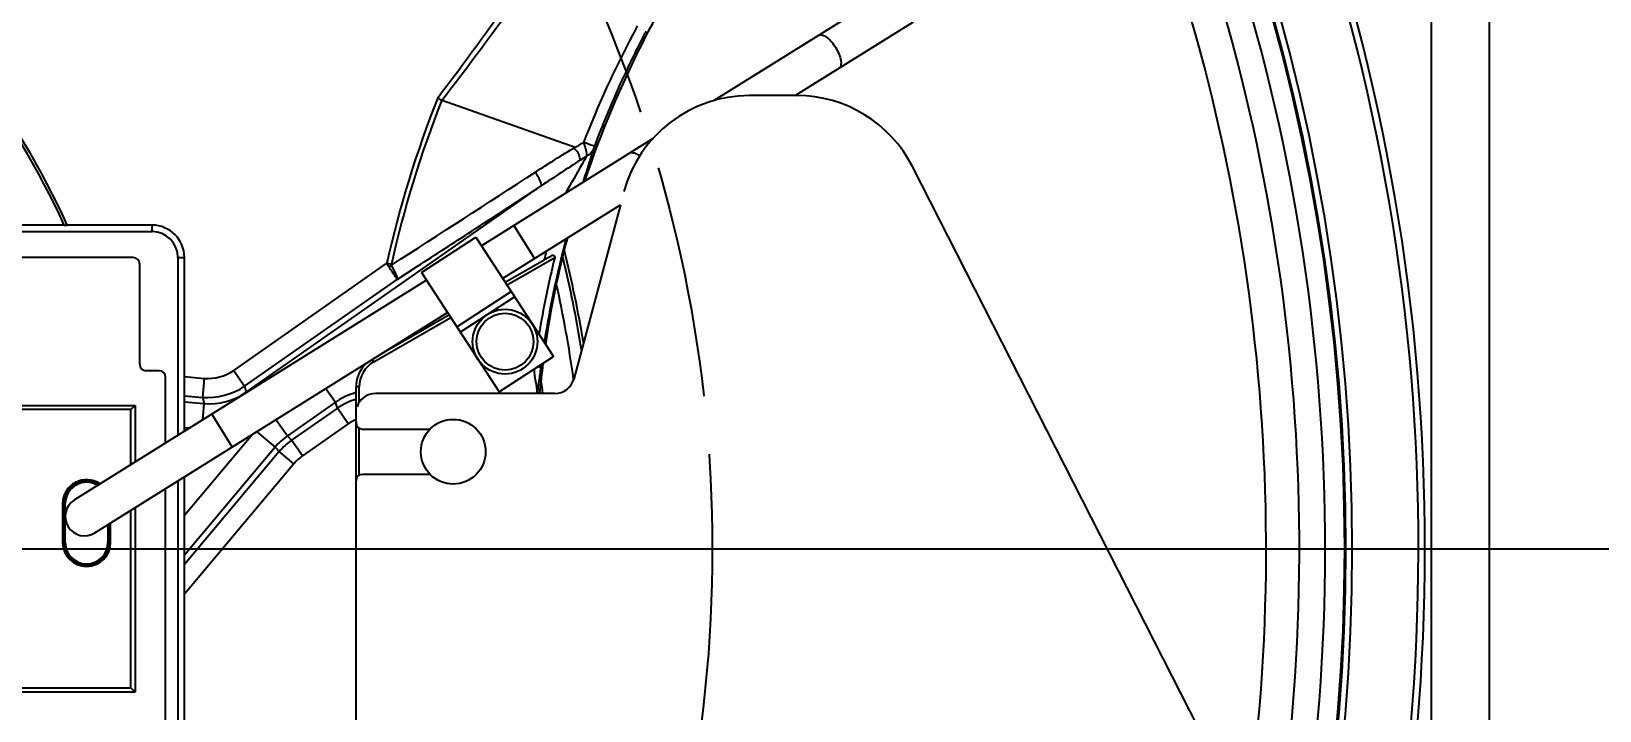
# Model space of a CAD drawing. Header units: millimetres. Extents: x 3615 to 23385, y 1892 to 17185.
# Drawn here: x 7489.5 to 7731.7, y 14689.3 to 14794.2 of the extents above; entities that cross this region are included whole.
import ezdxf

# ---------------------------------------------------------------- set-up
doc = ezdxf.new("R2010")
doc.units = ezdxf.units.MM
doc.header["$MEASUREMENT"] = 0
doc.linetypes.add('ACAD_ISO02W100', pattern=[15, 12, -3])
doc.linetypes.add('ACAD_ISO10W100', pattern=[18, 12, -3, 0, -3])
for name, color, linetype in [('Centerline', 1, 'ACAD_ISO10W100'), ('DASH_25', 1, 'ACAD_ISO02W100'), ('DIM_35', 7, 'Continuous'), ('Machinery', 94, 'Continuous')]:
    doc.layers.add(name, color=color, linetype=linetype)
doc.styles.add('ARIAL-N', font='ARIALN.TTF')
doc.dimstyles.new('KONE_30', dxfattribs={"dimscale": 30, "dimtxt": 3.5, "dimasz": 2.5, "dimexe": 1, "dimexo": 1, "dimgap": 1.5, "dimtad": 1, "dimdec": 0, "dimzin": 0, "dimdsep": 46, "dimtxsty": 'ARIAL-N', "dimcen": 0, "dimclrd": 256, "dimclre": 256, "dimclrt": 256, "dimadec": 1, "dimazin": 3, "dimtfac": 1, "dimtdec": 0, "dimtmove": 0, "dimatfit": 0, "dimfxl": 1, "dimtfill": 1, "dimtolj": 1, "dimtzin": 0, "dimarcsym": 0})

# ---------------------------------------------------------------- blocks, each defined once
blk = doc.blocks.new('KONE-MAC-NMX11_51013591-SIDE')
at = {"layer": 'Centerline'}
blk.add_line((-501.42, 0), (500.82, 0), dxfattribs=at)
at = {"layer": 'DASH_25', "ltscale": 3}
blk.add_circle((0, 0), 210, dxfattribs=at)
at = {"layer": 'Machinery'}
for p, q in [((330, -145), (330, 145)), ((321, 120), (321, -120)), ((210.24, 69.24), (237.87, 86.5)), ((222.78, 70), (241.05, 81.41)), ((168.27, 69.29), (188.82, 62.03)), ((223.07, 70), (215.67, 70)), ((200.76, 63.32), (174.35, 46.81)), ((292.41, -42.04), (240.89, 59.08)), ((138.05, 24.19), (183.57, 56.06)), ((177.61, 41.78), (195.81, 53.15)), ((195.81, 53.15), (188.6, 26.22)), ((109.95, 50), (99.5, 50)), ((99.5, 49), (123.5, 49)), ((109.95, 50), (110.42, 50)), ((123.5, 50), (110.42, 50)), ((123.5, 49), (123.5, 50)), ((179.35, 49.94), (182.53, 44.85)), ((165.09, 42.7), (173.48, 48.14)), ((173.48, 48.14), (185.46, 29.69)), ((120.6, 45), (102.6, 45)), ((121.6, 28.5), (121.6, 44)), ((127.5, 45), (128.5, 45)), ((127.5, 45), (127.5, 17.54)), ((128.5, 26.6), (128.5, 45)), ((136.11, 27.55), (159.74, 44.1)), ((159.74, 44.1), (160.45, 43.95)), ((161.35, 41.62), (164.48, 43.64)), ((178.01, 41.17), (184.05, 44.66)), ((178.33, 40.78), (185.68, 45.02)), ((184.05, 44.66), (184.19, 44.74)), ((165.86, 41.51), (111.51, 7.54)), ((137.8, 25.13), (161.35, 41.62)), ((165.09, 42.7), (177.07, 24.24)), ((170.54, 34.31), (178.93, 39.76)), ((171.08, 33.47), (179.47, 38.92)), ((114.69, 2.46), (169.13, 36.48)), ((157.75, 28.9), (169.61, 35.74)), ((160.1, 30.83), (169.33, 36.16)), ((157.75, 28.9), (157.55, 29.24)), ((177.07, 24.24), (185.46, 29.69)), ((124.6, 27.5), (122.6, 27.5)), ((136.11, 27.55), (137.8, 25.13)), ((183.51, 28.03), (183.01, 28.1)), ((125.6, 16.35), (125.6, 26.5)), ((128.5, 26.6), (131.55, 26.33)), ((128.5, 18.16), (128.5, 26.6)), ((131.55, 26.33), (131.29, 23.39)), ((137.8, 25.13), (138.05, 24.19)), ((150.35, 24.74), (151.82, 22.64)), ((155.5, 25), (155, 25)), ((155, 24.11), (155, 25)), ((155.5, 22.65), (155.5, 25)), ((101.95, 22.15), (120.87, 22.15)), ((120.87, 22.15), (120.23, 21.5)), ((120.87, 22.15), (120.87, 13.4)), ((128.5, 23.63), (131.29, 23.39)), ((128.5, 22.71), (131.55, 22.44)), ((131.29, 23.39), (131.55, 22.44)), ((131.33, 19.93), (131.55, 22.44)), ((138.08, 24.15), (138.05, 24.19)), ((151.82, 22.64), (144.41, 17.45)), ((152.11, 21.72), (151.82, 22.64)), ((155, 19.97), (155, 24.11)), ((185.7, 24), (158, 24)), ((120.23, 21.5), (102.6, 21.5)), ((120.23, 12.99), (120.23, 21.5)), ((132.71, 20.79), (135.89, 15.7)), ((142.67, 19.94), (144.41, 17.45)), ((152.11, 21.72), (145.04, 16.76)), ((153.8, 19.3), (152.11, 21.72)), ((155, -40), (155, 19.97)), ((128.5, 18.76), (129.34, 18.68)), ((138.99, 17.64), (128.5, 5.14)), ((139.69, 18.08), (142.51, 15.71)), ((144.41, 17.45), (145.04, 16.76)), ((153.8, 19.3), (146.73, 14.34)), ((155.5, 11.37), (155.5, 18.63)), ((156, 18.5), (166.43, 18.5)), ((142.51, 15.71), (128.5, -0.99)), ((143.14, 15.03), (128.5, -2.42)), ((142.51, 15.71), (143.14, 15.03)), ((145.4, 13.13), (143.14, 15.03)), ((146.73, 14.34), (145.04, 16.76)), ((145.4, 13.13), (128.5, -7.02)), ((127.5, 10.46), (127.5, -45)), ((128.5, -7.02), (128.5, 11.09)), ((166.43, 11.5), (156, 11.5)), ((125.6, -26.5), (125.6, 9.27)), ((109.7, 6.98), (110.1, 6.98)), ((109.7, 6.98), (109.7, 0.98)), ((109.9, 6.98), (109.9, 0.98)), ((110.1, 0.98), (110.1, 6.98)), ((120.23, -21.5), (120.23, 5.92)), ((120.87, 6.32), (120.87, -22.15)), ((116.7, 3.71), (116.7, 0.98)), ((116.9, 0.98), (116.9, 3.84)), ((117.1, 0.98), (117.1, 3.96)), ((109.84, 0.98), (109.7, 0.98)), ((110.1, 0.98), (109.9, 0.98)), ((117.1, 0.98), (116.7, 0.98)), ((128.5, -45), (128.5, -7.02)), ((102.6, -21.5), (120.23, -21.5)), ((120.87, -22.15), (120.23, -21.5)), ((120.87, -22.15), (101.95, -22.15))]:
    blk.add_line(p, q, dxfattribs=at)
blk.add_lwpolyline([(160.46, 43.83), (160.45, 43.84), (160.45, 43.86), (160.44, 43.88), (160.44, 43.9), (160.44, 43.92), (160.45, 43.95)], dxfattribs=at)
for centre, radius in [((178, 32), 5), ((178, 32), 4.4), ((170, 15), 5)]:
    blk.add_circle(centre, radius, dxfattribs=at)
for centre, radius, start, end in [((0, 0), 319, 305.0365, 23.4283), ((0, 0), 320, 304.918, 23.5773), ((0, 0), 307.79, 306.4558, 22.9414), ((0, 0), 307.62, 306.4781, 22.9375), ((0, 0), 308.79, 306.3242, 22.9657), ((0, 0), 295.51, 351.8181, 23.5242), ((0, 0), 300.64, 350.0785, 22.7599), ((0, 0), 304.63, 347.9368, 22.8547), ((0, 0), 120.79, 24.4529, 51.4266), ((0, 0), 121.21, 24.3617, 51.4266), ((330.51, 8.81), 150.39, 151.4226, 151.975), ((332.5, 9.69), 150.17, 152.1126, 153.153), ((331.17, 8.48), 151.13, 151.9822, 158.9429), ((336.5, 8), 154.16, 152.752, 161.5573), ((333.76, 9.09), 151.57, 153.1625, 159.497), ((327.14, 6.56), 171.55, 158.42, 167.3587), ((327.14, 6.58), 170.83, 158.4595, 167.3649), ((215.67, 50), 20, 90, 165), ((223.07, 50), 20, 27, 90), ((299.99, -111.75), 204.19, 122.395, 122.7145), ((-2560, 4279.72), 5034.25, 302.71024, 303.01145), ((370.46, -221.28), 334.43, 122.73, 123.9742), ((-2292.28, 3843.54), 4524.92, 303.01058, 303.17237), ((123.5, 45), 5, 0, 90), ((123.5, 45), 4, 0, 90), ((336.5, 8), 154.3, 165.002, 171.1087), ((326.35, 10.98), 143.59, 165.042, 171.7629), ((0, 0), 192.76, 9.5161, 13.8214), ((120.6, 44), 1, 0, 90), ((336.5, 8), 155.3, 166.2075, 170.6991), ((336.5, 8), 156.8, 165.9734, 166.4792), ((0, 0), 192.29, 9.193, 13.5582), ((0, 0), 190.39, 7.9161, 12.3909), ((122.6, 28.5), 1, 180, 270), ((124.6, 26.5), 1, 0, 90), ((160, 25), 5, 138.6843, 180), ((160, 25), 4.5, 120, 180), ((157.46, 14.62), 13.74, 95.0754, 96.0734), ((160, 25), 5, 133.878, 138.6598), ((337.6, 9.31), 154.96, 172.8303, 174.5581), ((336.5, 8), 154.3, 172.3797, 172.5404), ((0, 0), 185.4, 7.4387, 8.0476), ((185.7, 27), 3, 270, 345), ((157.46, 14.64), 9.79, 107.9744, 125.1762), ((157.81, 13.5), 10, 106.3358, 124.7777), ((157.42, 14.73), 9.69, 104.4486, 107.9208), ((158, 21), 3, 90, 162), ((157.77, 13.62), 6.93, 113.6046, 124.9804), ((156, 19.5), 1, 180, 270), ((150, 9.44), 9.77, 124.9407, 140.0598), ((150.77, 8.6), 9.97, 125.0955, 139.9018), ((150.7, 8.68), 6.92, 125.0257, 139.9743), ((113.4, 6.98), 3.7, 55.6194, 180), ((113.4, 6.98), 3.5, 57.0695, 180), ((113.4, 6.98), 3.3, 58.7058, 180), ((156, 10.5), 1, 90, 180), ((113.1, 5), 3, 122, 302), ((113.4, 0.98), 3.7, 180, 0), ((113.4, 0.98), 3.5, 180, 0), ((113.4, 0.98), 3.3, 180, 0)]:
    blk.add_arc(centre, radius, start, end, dxfattribs=at)
for points, knots in [([(199.45, 78.58), (201.22, 82.04), (208.52, 94.92), (217.8, 106.72), (225.66, 114.29)], [0, 0, 0, 0, 0.262581, 1, 1, 1, 1]), ([(167.61, 69.66), (171.66, 75.04), (179.66, 85.88), (187.19, 97.05), (190.86, 102.7)], [0, 0, 0, 0, 0.500003, 1, 1, 1, 1]), ([(226.38, 79.32), (226.74, 79.55), (227.63, 79.12), (228.39, 78.36), (228.84, 77.78), (229.05, 77.45)], [0, 0, 0, 0, 0.367217, 0.663328, 1, 1, 1, 1]), ([(229.05, 77.45), (229.25, 77.13), (229.58, 76.46), (229.93, 75.44), (229.92, 74.46), (229.56, 74.23)], [0, 0, 0, 0, 0.336672, 0.632783, 1, 1, 1, 1]), ([(190.6, 60.67), (190.37, 60.24), (189.27, 58.32), (188.17, 56.41), (187.32, 54.92)], [0, 0, 0, 0, 0.219816, 1, 1, 1, 1]), ([(189.64, 60.05), (189.63, 60.17), (189.51, 60.55), (189.31, 61.25), (188.86, 61.68), (188.6, 61.88)], [0, 0, 0, 0, 0.169959, 0.541171, 1, 1, 1, 1]), ([(191.62, 61.68), (191.52, 61.34), (191, 59.65), (190.45, 57.96), (190.02, 56.61)], [0, 0, 0, 0, 0.199597, 1, 1, 1, 1]), ([(190.13, 62.78), (190.2, 62.57), (190.39, 61.87), (190.58, 61.16), (190.6, 60.67)], [0, 0, 0, 0, 0.309042, 1, 1, 1, 1]), ([(191.79, 62.18), (191.74, 62.19), (191.19, 62.4), (190.64, 62.59), (190.13, 62.78)], [0, 0, 0, 0, 0.08783, 1, 1, 1, 1]), ([(197.27, 61.14), (197.36, 61.19), (197.66, 61.26), (198.2, 61.09), (198.56, 60.83), (198.76, 60.66)], [0, 0, 0, 0, 0.183108, 0.53076, 1, 1, 1, 1]), ([(182.69, 58.19), (182.94, 57.76), (183.27, 57.09), (183.63, 56.33), (183.57, 56.06)], [0, 0, 0, 0, 0.645759, 1, 1, 1, 1]), ([(161.35, 41.62), (161.41, 41.9), (161.05, 42.7), (160.72, 43.39), (160.46, 43.83)], [0, 0, 0, 0, 0.356008, 1, 1, 1, 1]), ([(184.97, 45.17), (185.11, 45.24), (185.37, 45.5), (185.72, 45.16), (185.68, 45.02)], [0, 0, 0, 0, 0.521387, 1, 1, 1, 1]), ([(161.35, 41.62), (161.3, 41.7), (160.88, 42.35), (160.44, 42.99), (160.05, 43.56)], [0, 0, 0, 0, 0.120888, 1, 1, 1, 1]), ([(183.51, 28.03), (183.46, 27.67), (183.28, 26.32), (183.1, 24.98), (182.96, 24)], [0, 0, 0, 0, 0.269295, 1, 1, 1, 1])]:
    blk.add_open_spline(points, degree=3, knots=knots, dxfattribs=at)
for points in [[(168.27, 69.29), (176.44, 79.98), (184.32, 90.9), (191.78, 102.1)], [(168.24, 69.3), (168.02, 69.38), (167.85, 69.57), (167.62, 69.62)], [(182.69, 58.19), (184.71, 59.5), (186.75, 60.8), (188.82, 62.04)], [(188.82, 62.03), (189.25, 62.29), (189.7, 62.53), (190.13, 62.78)], [(191.62, 61.68), (191.44, 61.24), (191.04, 60.86), (190.6, 60.67)], [(191.79, 62.18), (191.73, 62.01), (191.67, 61.85), (191.62, 61.68)], [(164.48, 43.64), (167.28, 45.46), (170.07, 47.27), (172.87, 49.08)], [(160.05, 43.56), (159.94, 43.73), (159.89, 43.95), (159.74, 44.1)], [(160.05, 43.56), (160.19, 43.64), (160.32, 43.73), (160.45, 43.83)], [(184.19, 44.74), (184.45, 44.89), (184.71, 45.02), (184.97, 45.17)], [(131.55, 26.33), (133.12, 26.19), (134.82, 26.65), (136.11, 27.55)], [(182.49, 27.78), (182.47, 26.51), (182.94, 25.27), (182.91, 24)], [(131.29, 23.39), (133.53, 23.2), (135.96, 23.85), (137.8, 25.13)], [(131.55, 22.44), (133.78, 22.24), (136.22, 22.89), (138.05, 24.19)]]:
    blk.add_open_spline(points, degree=3, dxfattribs=at)
blk = doc.blocks.new('M004650412_PL1_Shaft_TopSectionView')
blk.add_blockref('KONE-MAC-NMX11_51013591-SIDE', (0, 5340))
blk = doc.blocks.new('*D75')
at = {"layer": 'Defpoints', "color": 0, "transparency": 16777216}
for p in [(7384.66, 14714.28), (7882.16, 14414.28), (7882.16, 14314.28)]:
    blk.add_point(p, dxfattribs=at)
at = {"layer": 'DIM_35', "lineweight": -2, "transparency": 16777216}
for p, q in [((7384.66, 14684.28), (7384.66, 14384.28)), ((7882.16, 14344.28), (7882.16, 14444.28)), ((7459.66, 14414.28), (7807.16, 14414.28))]:
    blk.add_line(p, q, dxfattribs=at)
at = {"layer": 'DIM_35', "transparency": 16777216}
for points in [[(7459.66, 14426.78), (7459.66, 14401.78), (7384.66, 14414.28)], [(7807.16, 14426.78), (7807.16, 14401.78), (7882.16, 14414.28)]]:
    blk.add_solid(points, dxfattribs=at)
at = {"layer": 'DIM_35', "transparency": 16777216, "insert": (7633.41, 14512.89), "char_height": 105, "attachment_point": 5, "style": 'ARIAL-N', "bg_fill": 3, "box_fill_scale": 1.25, "bg_fill_color": 256, "bg_fill_true_color": 13158600, "bg_fill_transparency": 0}
blk.add_mtext('\\A1;498', dxfattribs=at)
blk = doc.blocks.new('*D76')
at = {"layer": 'Defpoints', "color": 0, "transparency": 16777216}
for p in [(7384.66, 14714.28), (8844.66, 11249.28), (9915.33, 11249.28)]:
    blk.add_point(p, dxfattribs=at)
at = {"layer": 'DIM_35', "lineweight": -2, "transparency": 16777216}
for p, q in [((7414.66, 14714.28), (9945.33, 14714.28)), ((9915.33, 14639.28), (9915.33, 11324.28)), ((8874.66, 11249.28), (9945.33, 11249.28))]:
    blk.add_line(p, q, dxfattribs=at)
at = {"layer": 'DIM_35', "transparency": 16777216}
for points in [[(9902.83, 14639.28), (9927.83, 14639.28), (9915.33, 14714.28)], [(9902.83, 11324.28), (9927.83, 11324.28), (9915.33, 11249.28)]]:
    blk.add_solid(points, dxfattribs=at)
at = {"layer": 'DIM_35', "transparency": 16777216, "insert": (9816.72, 12981.78), "char_height": 105, "attachment_point": 5, "rotation": 90, "style": 'ARIAL-N', "bg_fill": 3, "box_fill_scale": 1.25, "bg_fill_color": 256, "bg_fill_true_color": 13158600, "bg_fill_transparency": 0}
blk.add_mtext('\\A1;3465', dxfattribs=at)

msp = doc.modelspace()

# ---------------------------------------------------------------- block references
msp.add_blockref('M004650412_PL1_Shaft_TopSectionView', (7384.66, 9374.28))

# ---------------------------------------------------------------- next in the draw order: dimensions: what is measured, and where the dimension line sits
at = {"layer": 'DIM_35'}
dim = msp.add_linear_dim(base=(7882.15747396, 14414.2784199), p1=(7384.65747396, 14714.2784199), p2=(7882.15747396, 14314.2784199), dimstyle='KONE_30', dxfattribs=at)
dim.commit()
dim.dimension.update_dxf_attribs({"geometry": '*D75', "text_midpoint": (7633.40747396, 14512.88858361)})

# ---------------------------------------------------------------- next in the draw order: dimensions: what is measured, and where the dimension line sits
dim = msp.add_linear_dim(base=(9915.33, 11249.28), p1=(7384.66, 14714.28), p2=(8844.66, 11249.28), angle=90, dimstyle='KONE_30', dxfattribs=at)
dim.commit()
dim.dimension.update_dxf_attribs({"geometry": '*D76', "text_midpoint": (9915.33, 12981.78), "dimtype": 160})

doc.saveas('drawing.dxf')
